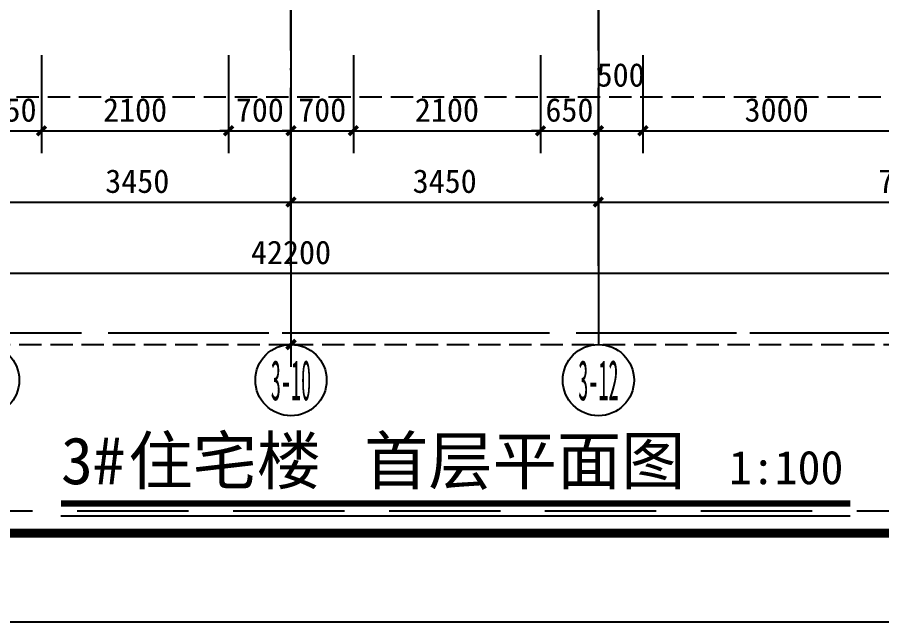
# Model space of a CAD drawing. Extents: x -46233 to 84150, y 109350 to 390860.
# Drawn here: x 25631 to 35332, y 109350 to 116192 of the extents above; entities that cross this region are included whole.
import ezdxf
from ezdxf.enums import TextEntityAlignment as Align
from ezdxf.xclip import XClip

# ---------------------------------------------------------------- set-up
doc = ezdxf.new("R2010")
doc.units = 0
doc.header["$LTSCALE"] = 1000
doc.header["$MEASUREMENT"] = 0
doc.header["$XCLIPFRAME"] = 0
for name, pattern in [('3#-轴线$1$DOTE', [2.42, 2, -0.2, 0.02, -0.2]), ('DASH', [0.35, 0.25, -0.1]), ('道路$0$道路-$0$DASH', [0.35, 0.25, -0.1])]:
    doc.linetypes.add(name, pattern=pattern)
doc.layers.get('Defpoints').update_dxf_attribs({"color": 4, "linetype": 'DASH'})
for name, color, linetype in [('3#-轴号$0$A-ANNO-AXIS-CIRC', 3, 'Continuous'), ('3#-轴号$0$A-ANNO-AXIS-TEXT', 7, 'Continuous'), ('3#-轴号$0$A-ANNO-DIMS', 3, 'Continuous'), ('3#-轴线$1$A-ANNO-DOTE', 10, '3#-轴线$1$DOTE'), ('A-ANNO-DIMS', 3, 'Continuous'), ('A-ANNO-SYMB', 3, 'Continuous'), ('A-ANNO-TEXT', 255, 'Continuous'), ('A1-无手签$0$A-ANNO-TTLB', 7, 'Continuous'), ('AXIS_TEXT', 7, 'Continuous'), ('道路$0$A-road', 40, 'Continuous')]:
    doc.layers.add(name, color=color, linetype=linetype)
doc.styles.add('3#-轴号$0$_TCH_AXIS', font='')
doc.styles.add('3#-轴号$0$_TCH_DIM_T3', font='')
doc.styles.add('_TCH_DIM_T3', font='')
doc.styles.add('COMPLEX', font='COMPLEX')
doc.styles.get("Standard").update_dxf_attribs({"font": ''})
doc.styles.get('3#-轴号$0$_TCH_AXIS').set_extended_font_data('SimSun')
doc.styles.get('3#-轴号$0$_TCH_DIM_T3').set_extended_font_data('SimSun')
doc.styles.get('_TCH_DIM_T3').set_extended_font_data('SimSun')
doc.styles.get('Standard').set_extended_font_data('SimSun')
doc.dimstyles.new('3#-轴号$0$_TCH_ARCH&&100', dxfattribs={"dimtxt": 264.345992, "dimasz": 100, "dimexe": 250, "dimexo": 300, "dimgap": 100, "dimtad": 1, "dimdec": 0, "dimzin": 0, "dimdsep": 46, "dimtxsty": '3#-轴号$0$_TCH_DIM_T3', "dimblk": '3#-轴号$0$_ArchTick', "dimcen": 0.09, "dimclrt": 7, "dimazin": 2, "dimtfac": 1, "dimtdec": 0, "dimtix": 1, "dimtmove": 2, "dimatfit": 3, "dimfxl": 100, "dimtolj": 1, "dimtzin": 0, "dimarcsym": 0})
doc.dimstyles.new('_TCH_ARCH&&100', dxfattribs={"dimtxt": 264.345992, "dimasz": 100, "dimexe": 250, "dimexo": 300, "dimgap": 100, "dimtad": 1, "dimdec": 0, "dimzin": 0, "dimdsep": 46, "dimtxsty": '_TCH_DIM_T3', "dimblk": 'ARCHTICK', "dimcen": 0.09, "dimclrt": 7, "dimazin": 2, "dimtfac": 1, "dimtdec": 0, "dimtix": 1, "dimtmove": 2, "dimatfit": 3, "dimfxl": 100, "dimtolj": 1, "dimtzin": 0, "dimarcsym": 0})

# ---------------------------------------------------------------- blocks, each defined once
blk = doc.blocks.new('3#-轴线')
at = {"layer": '3#-轴线$1$A-ANNO-DOTE'}
for points in [[(20900, -16100), (20900, 5500)], [(24350, -16100), (24350, -3200)]]:
    blk.add_lwpolyline(points, dxfattribs=at)
blk = doc.blocks.new('_AXISO')
blk.add_circle((0, 0), 0.5)
at = {"layer": 'AXIS_TEXT', "style": 'COMPLEX', "width": 1.041667}
blk.add_attdef('A', text='', height=0.56, dxfattribs=at).set_placement((-0.25, -0.28), (0.25, -0.28), align=Align.FIT)
blk = doc.blocks.new('3#-轴号$0$_ArchTick')
at = {"color": 0, "linetype": 'ByBlock', "const_width": 0.4}
blk.add_lwpolyline([(-0.5, -0.5), (0.5, 0.5)], dxfattribs=at)
blk = doc.blocks.new('*D800')
at = {"layer": '3#-轴号$0$A-ANNO-DIMS', "color": 0, "lineweight": -2, "transparency": 16777216}
for p, q in [((17450, -15881.5), (17450, -16631.5)), ((20900, -15881.5), (20900, -16631.5)), ((17450, -16381.5), (20900, -16381.5))]:
    blk.add_line(p, q, dxfattribs=at)
at = {"layer": 'Defpoints', "color": 0, "transparency": 16777216}
for p in [(17450, -15581.5), (20900, -15581.5), (20900, -16381.5)]:
    blk.add_point(p, dxfattribs=at)
at = {"layer": '3#-轴号$0$A-ANNO-DIMS', "color": 0, "lineweight": -2, "transparency": 16777216, "xscale": 100, "yscale": 100, "zscale": 100, "rotation": 180}
blk.add_blockref('3#-轴号$0$_ArchTick', (17450, -16381.5), dxfattribs=at)
at = {"layer": '3#-轴号$0$A-ANNO-DIMS', "color": 0, "lineweight": -2, "transparency": 16777216, "xscale": 100, "yscale": 100, "zscale": 100}
blk.add_blockref('3#-轴号$0$_ArchTick', (20900, -16381.5), dxfattribs=at)
at = {"layer": '3#-轴号$0$A-ANNO-DIMS', "color": 7, "transparency": 16777216, "insert": (19175, -16149.3), "char_height": 264.35, "attachment_point": 5, "style": '3#-轴号$0$_TCH_DIM_T3'}
blk.add_mtext('\\A1;3450', dxfattribs=at)
blk = doc.blocks.new('*D801')
at = {"layer": '3#-轴号$0$A-ANNO-DIMS', "color": 0, "lineweight": -2, "transparency": 16777216}
for p, q in [((20900, -15881.5), (20900, -16631.5)), ((24350, -15881.5), (24350, -16631.5)), ((20900, -16381.5), (24350, -16381.5))]:
    blk.add_line(p, q, dxfattribs=at)
at = {"layer": 'Defpoints', "color": 0, "transparency": 16777216}
for p in [(20900, -15581.5), (24350, -15581.5), (24350, -16381.5)]:
    blk.add_point(p, dxfattribs=at)
at = {"layer": '3#-轴号$0$A-ANNO-DIMS', "color": 0, "lineweight": -2, "transparency": 16777216, "xscale": 100, "yscale": 100, "zscale": 100, "rotation": 180}
blk.add_blockref('3#-轴号$0$_ArchTick', (20900, -16381.5), dxfattribs=at)
at = {"layer": '3#-轴号$0$A-ANNO-DIMS', "color": 0, "lineweight": -2, "transparency": 16777216, "xscale": 100, "yscale": 100, "zscale": 100}
blk.add_blockref('3#-轴号$0$_ArchTick', (24350, -16381.5), dxfattribs=at)
at = {"layer": '3#-轴号$0$A-ANNO-DIMS', "color": 7, "transparency": 16777216, "insert": (22625, -16149.3), "char_height": 264.35, "attachment_point": 5, "style": '3#-轴号$0$_TCH_DIM_T3'}
blk.add_mtext('\\A1;3450', dxfattribs=at)
blk = doc.blocks.new('*D802')
at = {"layer": '3#-轴号$0$A-ANNO-DIMS', "color": 0, "lineweight": -2, "transparency": 16777216}
for p, q in [((24350, -15881.5), (24350, -16631.5)), ((31350, -15881.5), (31350, -16631.5)), ((24350, -16381.5), (31350, -16381.5))]:
    blk.add_line(p, q, dxfattribs=at)
at = {"layer": 'Defpoints', "color": 0, "transparency": 16777216}
for p in [(24350, -15581.5), (31350, -15581.5), (31350, -16381.5)]:
    blk.add_point(p, dxfattribs=at)
at = {"layer": '3#-轴号$0$A-ANNO-DIMS', "color": 0, "lineweight": -2, "transparency": 16777216, "xscale": 100, "yscale": 100, "zscale": 100, "rotation": 180}
blk.add_blockref('3#-轴号$0$_ArchTick', (24350, -16381.5), dxfattribs=at)
at = {"layer": '3#-轴号$0$A-ANNO-DIMS', "color": 0, "lineweight": -2, "transparency": 16777216, "xscale": 100, "yscale": 100, "zscale": 100}
blk.add_blockref('3#-轴号$0$_ArchTick', (31350, -16381.5), dxfattribs=at)
at = {"layer": '3#-轴号$0$A-ANNO-DIMS', "color": 7, "transparency": 16777216, "insert": (27850, -16149.3), "char_height": 264.35, "attachment_point": 5, "style": '3#-轴号$0$_TCH_DIM_T3'}
blk.add_mtext('\\A1;7000', dxfattribs=at)
blk = doc.blocks.new('道路')
at = {"color": 131, "linetype": '道路$0$道路-$0$DASH', "ltscale": 5}
blk.add_lwpolyline([(525342649.4, 299490611), (525342649.4, 299480611), (525300449.8, 299480611), (525300449.8, 299490611)], close=True, dxfattribs=at)
at = {"layer": '道路$0$A-road', "linetype": '道路$0$道路-$0$DASH', "ltscale": 3}
blk.add_line((525306899.6, 299490611), (525342649.4, 299490611), dxfattribs=at)
at = {"layer": '道路$0$A-road', "color": 1, "linetype": '道路$0$道路-$0$DASH', "ltscale": 5}
blk.add_line((525306899.7, 299488611), (525344940.6, 299488610.8), dxfattribs=at)
blk = doc.blocks.new('gtvt')
blk.add_blockref('道路', (-525300649.6, -299507460))
blk = doc.blocks.new('_ArchTick')
at = {"color": 0, "linetype": 'ByBlock', "const_width": 0.4}
blk.add_lwpolyline([(-0.5, -0.5), (0.5, 0.5)], dxfattribs=at)
blk = doc.blocks.new('*D325')
at = {"layer": 'A-ANNO-DIMS', "color": 0, "linetype": 'DASH', "lineweight": -2, "transparency": 16777216}
for p, q in [((28702.7, 113552), (28702.7, 112268.5)), ((49602.7, 113552), (49602.7, 112268.5)), ((28702.7, 112518.5), (49602.7, 112518.5))]:
    blk.add_line(p, q, dxfattribs=at)
at = {"layer": 'Defpoints', "color": 0, "linetype": 'DASH', "transparency": 16777216}
for p in [(28702.7, 113852), (49602.7, 113852), (49602.7, 112518.5)]:
    blk.add_point(p, dxfattribs=at)
at = {"layer": 'A-ANNO-DIMS', "color": 0, "linetype": 'DASH', "lineweight": -2, "transparency": 16777216, "xscale": 100, "yscale": 100, "zscale": 100, "rotation": 180}
blk.add_blockref('_ArchTick', (28702.7, 112518.5), dxfattribs=at)
at = {"layer": 'A-ANNO-DIMS', "color": 0, "linetype": 'DASH', "lineweight": -2, "transparency": 16777216, "xscale": 100, "yscale": 100, "zscale": 100}
blk.add_blockref('_ArchTick', (49602.7, 112518.5), dxfattribs=at)
at = {"layer": 'A-ANNO-DIMS', "color": 7, "linetype": 'DASH', "transparency": 16777216, "insert": (39152.7, 112792.7), "char_height": 264.35, "attachment_point": 5, "style": '_TCH_DIM_T3'}
blk.add_mtext('\\A1;一单元', dxfattribs=at)
blk = doc.blocks.new('*D326')
at = {"layer": 'A-ANNO-DIMS', "color": 0, "linetype": 'DASH', "lineweight": -2, "transparency": 16777216}
for p, q in [((7802.7, 113552), (7802.7, 112268.5)), ((28702.7, 113552), (28702.7, 112268.5)), ((7802.7, 112518.5), (28702.7, 112518.5))]:
    blk.add_line(p, q, dxfattribs=at)
at = {"layer": 'Defpoints', "color": 0, "linetype": 'DASH', "transparency": 16777216}
for p in [(7802.7, 113852), (28702.7, 113852), (28702.7, 112518.5)]:
    blk.add_point(p, dxfattribs=at)
at = {"layer": 'A-ANNO-DIMS', "color": 0, "linetype": 'DASH', "lineweight": -2, "transparency": 16777216, "xscale": 100, "yscale": 100, "zscale": 100, "rotation": 180}
blk.add_blockref('_ArchTick', (7802.7, 112518.5), dxfattribs=at)
at = {"layer": 'A-ANNO-DIMS', "color": 0, "linetype": 'DASH', "lineweight": -2, "transparency": 16777216, "xscale": 100, "yscale": 100, "zscale": 100}
blk.add_blockref('_ArchTick', (28702.7, 112518.5), dxfattribs=at)
at = {"layer": 'A-ANNO-DIMS', "color": 7, "linetype": 'DASH', "transparency": 16777216, "insert": (18252.7, 112792.7), "char_height": 264.35, "attachment_point": 5, "style": '_TCH_DIM_T3'}
blk.add_mtext('\\A1;二单元', dxfattribs=at)
blk = doc.blocks.new('*D760')
at = {"layer": 'A-ANNO-DIMS', "color": 0, "lineweight": -2, "transparency": 16777216}
for p, q in [((7602.8, 115765.5), (7602.8, 113068.5)), ((49802.7, 115765.5), (49802.7, 113068.5)), ((7602.8, 113318.5), (49802.7, 113318.5))]:
    blk.add_line(p, q, dxfattribs=at)
at = {"layer": 'Defpoints', "color": 0, "transparency": 16777216}
for p in [(7602.8, 116065.5), (49802.7, 116065.5), (49802.7, 113318.5)]:
    blk.add_point(p, dxfattribs=at)
at = {"layer": 'A-ANNO-DIMS', "color": 0, "lineweight": -2, "transparency": 16777216, "xscale": 100, "yscale": 100, "zscale": 100, "rotation": 180}
blk.add_blockref('_ArchTick', (7602.8, 113318.5), dxfattribs=at)
at = {"layer": 'A-ANNO-DIMS', "color": 0, "lineweight": -2, "transparency": 16777216, "xscale": 100, "yscale": 100, "zscale": 100}
blk.add_blockref('_ArchTick', (49802.7, 113318.5), dxfattribs=at)
at = {"layer": 'A-ANNO-DIMS', "color": 7, "transparency": 16777216, "insert": (28702.8, 113550.7), "char_height": 264.35, "attachment_point": 5, "style": '_TCH_DIM_T3'}
blk.add_mtext('\\A1;42200', dxfattribs=at)
blk = doc.blocks.new('*D774')
at = {"layer": 'A-ANNO-DIMS', "color": 0, "lineweight": -2, "transparency": 16777216}
for p, q in [((25252.7, 115765.5), (25252.7, 114668.5)), ((25902.7, 115765.5), (25902.7, 114668.5)), ((25252.7, 114918.5), (25152.7, 114918.5)), ((25252.7, 114918.5), (25902.7, 114918.5)), ((25902.7, 114918.5), (26002.7, 114918.5))]:
    blk.add_line(p, q, dxfattribs=at)
at = {"layer": 'Defpoints', "color": 0, "transparency": 16777216}
for p in [(25252.7, 116065.5), (25902.7, 116065.5), (25902.7, 114918.5)]:
    blk.add_point(p, dxfattribs=at)
at = {"layer": 'A-ANNO-DIMS', "color": 0, "lineweight": -2, "transparency": 16777216, "xscale": 100, "yscale": 100, "zscale": 100}
blk.add_blockref('_ArchTick', (25252.7, 114918.5), dxfattribs=at)
at = {"layer": 'A-ANNO-DIMS', "color": 0, "lineweight": -2, "transparency": 16777216, "xscale": 100, "yscale": 100, "zscale": 100, "rotation": 180}
blk.add_blockref('_ArchTick', (25902.7, 114918.5), dxfattribs=at)
at = {"layer": 'A-ANNO-DIMS', "color": 7, "transparency": 16777216, "insert": (25577.7, 115150.7), "char_height": 264.35, "attachment_point": 5, "style": '_TCH_DIM_T3'}
blk.add_mtext('\\A1;650', dxfattribs=at)
blk = doc.blocks.new('*D775')
at = {"layer": 'A-ANNO-DIMS', "color": 0, "lineweight": -2, "transparency": 16777216}
for p, q in [((25902.7, 115765.5), (25902.7, 114668.5)), ((28002.7, 115765.5), (28002.7, 114668.5)), ((25902.7, 114918.5), (28002.7, 114918.5))]:
    blk.add_line(p, q, dxfattribs=at)
at = {"layer": 'Defpoints', "color": 0, "transparency": 16777216}
for p in [(25902.7, 116065.5), (28002.7, 116065.5), (28002.7, 114918.5)]:
    blk.add_point(p, dxfattribs=at)
at = {"layer": 'A-ANNO-DIMS', "color": 0, "lineweight": -2, "transparency": 16777216, "xscale": 100, "yscale": 100, "zscale": 100, "rotation": 180}
blk.add_blockref('_ArchTick', (25902.7, 114918.5), dxfattribs=at)
at = {"layer": 'A-ANNO-DIMS', "color": 0, "lineweight": -2, "transparency": 16777216, "xscale": 100, "yscale": 100, "zscale": 100}
blk.add_blockref('_ArchTick', (28002.7, 114918.5), dxfattribs=at)
at = {"layer": 'A-ANNO-DIMS', "color": 7, "transparency": 16777216, "insert": (26952.7, 115150.7), "char_height": 264.35, "attachment_point": 5, "style": '_TCH_DIM_T3'}
blk.add_mtext('\\A1;2100', dxfattribs=at)
blk = doc.blocks.new('*D776')
at = {"layer": 'A-ANNO-DIMS', "color": 0, "lineweight": -2, "transparency": 16777216}
for p, q in [((28002.7, 115765.5), (28002.7, 114668.5)), ((28702.7, 115765.5), (28702.7, 114668.5)), ((28002.7, 114918.5), (27902.7, 114918.5)), ((28002.7, 114918.5), (28702.7, 114918.5)), ((28702.7, 114918.5), (28802.7, 114918.5))]:
    blk.add_line(p, q, dxfattribs=at)
at = {"layer": 'Defpoints', "color": 0, "transparency": 16777216}
for p in [(28002.7, 116065.5), (28702.7, 116065.5), (28702.7, 114918.5)]:
    blk.add_point(p, dxfattribs=at)
at = {"layer": 'A-ANNO-DIMS', "color": 0, "lineweight": -2, "transparency": 16777216, "xscale": 100, "yscale": 100, "zscale": 100}
blk.add_blockref('_ArchTick', (28002.7, 114918.5), dxfattribs=at)
at = {"layer": 'A-ANNO-DIMS', "color": 0, "lineweight": -2, "transparency": 16777216, "xscale": 100, "yscale": 100, "zscale": 100, "rotation": 180}
blk.add_blockref('_ArchTick', (28702.7, 114918.5), dxfattribs=at)
at = {"layer": 'A-ANNO-DIMS', "color": 7, "transparency": 16777216, "insert": (28352.7, 115150.7), "char_height": 264.35, "attachment_point": 5, "style": '_TCH_DIM_T3'}
blk.add_mtext('\\A1;700', dxfattribs=at)
blk = doc.blocks.new('*D777')
at = {"layer": 'A-ANNO-DIMS', "color": 0, "lineweight": -2, "transparency": 16777216}
for p, q in [((28702.7, 115765.5), (28702.7, 114668.5)), ((29402.7, 115765.5), (29402.7, 114668.5)), ((28702.7, 114918.5), (28602.7, 114918.5)), ((28702.7, 114918.5), (29402.7, 114918.5)), ((29402.7, 114918.5), (29502.7, 114918.5))]:
    blk.add_line(p, q, dxfattribs=at)
at = {"layer": 'Defpoints', "color": 0, "transparency": 16777216}
for p in [(28702.7, 116065.5), (29402.7, 116065.5), (29402.7, 114918.5)]:
    blk.add_point(p, dxfattribs=at)
at = {"layer": 'A-ANNO-DIMS', "color": 0, "lineweight": -2, "transparency": 16777216, "xscale": 100, "yscale": 100, "zscale": 100}
blk.add_blockref('_ArchTick', (28702.7, 114918.5), dxfattribs=at)
at = {"layer": 'A-ANNO-DIMS', "color": 0, "lineweight": -2, "transparency": 16777216, "xscale": 100, "yscale": 100, "zscale": 100, "rotation": 180}
blk.add_blockref('_ArchTick', (29402.7, 114918.5), dxfattribs=at)
at = {"layer": 'A-ANNO-DIMS', "color": 7, "transparency": 16777216, "insert": (29052.7, 115150.7), "char_height": 264.35, "attachment_point": 5, "style": '_TCH_DIM_T3'}
blk.add_mtext('\\A1;700', dxfattribs=at)
blk = doc.blocks.new('*D778')
at = {"layer": 'A-ANNO-DIMS', "color": 0, "lineweight": -2, "transparency": 16777216}
for p, q in [((29402.7, 115765.5), (29402.7, 114668.5)), ((31502.7, 115765.5), (31502.7, 114668.5)), ((29402.7, 114918.5), (31502.7, 114918.5))]:
    blk.add_line(p, q, dxfattribs=at)
at = {"layer": 'Defpoints', "color": 0, "transparency": 16777216}
for p in [(29402.7, 116065.5), (31502.7, 116065.5), (31502.7, 114918.5)]:
    blk.add_point(p, dxfattribs=at)
at = {"layer": 'A-ANNO-DIMS', "color": 0, "lineweight": -2, "transparency": 16777216, "xscale": 100, "yscale": 100, "zscale": 100, "rotation": 180}
blk.add_blockref('_ArchTick', (29402.7, 114918.5), dxfattribs=at)
at = {"layer": 'A-ANNO-DIMS', "color": 0, "lineweight": -2, "transparency": 16777216, "xscale": 100, "yscale": 100, "zscale": 100}
blk.add_blockref('_ArchTick', (31502.7, 114918.5), dxfattribs=at)
at = {"layer": 'A-ANNO-DIMS', "color": 7, "transparency": 16777216, "insert": (30452.7, 115150.7), "char_height": 264.35, "attachment_point": 5, "style": '_TCH_DIM_T3'}
blk.add_mtext('\\A1;2100', dxfattribs=at)
blk = doc.blocks.new('*D779')
at = {"layer": 'A-ANNO-DIMS', "color": 0, "lineweight": -2, "transparency": 16777216}
for p, q in [((31502.7, 115765.5), (31502.7, 114668.5)), ((32152.7, 115765.5), (32152.7, 114668.5)), ((31502.7, 114918.5), (31402.7, 114918.5)), ((31502.7, 114918.5), (32152.7, 114918.5)), ((32152.7, 114918.5), (32252.7, 114918.5))]:
    blk.add_line(p, q, dxfattribs=at)
at = {"layer": 'Defpoints', "color": 0, "transparency": 16777216}
for p in [(31502.7, 116065.5), (32152.7, 116065.5), (32152.7, 114918.5)]:
    blk.add_point(p, dxfattribs=at)
at = {"layer": 'A-ANNO-DIMS', "color": 0, "lineweight": -2, "transparency": 16777216, "xscale": 100, "yscale": 100, "zscale": 100}
blk.add_blockref('_ArchTick', (31502.7, 114918.5), dxfattribs=at)
at = {"layer": 'A-ANNO-DIMS', "color": 0, "lineweight": -2, "transparency": 16777216, "xscale": 100, "yscale": 100, "zscale": 100, "rotation": 180}
blk.add_blockref('_ArchTick', (32152.7, 114918.5), dxfattribs=at)
at = {"layer": 'A-ANNO-DIMS', "color": 7, "transparency": 16777216, "insert": (31827.7, 115150.7), "char_height": 264.35, "attachment_point": 5, "style": '_TCH_DIM_T3'}
blk.add_mtext('\\A1;650', dxfattribs=at)
blk = doc.blocks.new('*D780')
at = {"layer": 'A-ANNO-DIMS', "color": 0, "lineweight": -2, "transparency": 16777216}
for p, q in [((32152.7, 115765.5), (32152.7, 114668.5)), ((32652.7, 115765.5), (32652.7, 114668.5)), ((32152.7, 114918.5), (32652.7, 114918.5))]:
    blk.add_line(p, q, dxfattribs=at)
at = {"layer": 'Defpoints', "color": 0, "transparency": 16777216}
for p in [(32152.7, 116065.5), (32652.7, 116065.5), (32652.7, 114918.5)]:
    blk.add_point(p, dxfattribs=at)
at = {"layer": 'A-ANNO-DIMS', "color": 0, "lineweight": -2, "transparency": 16777216, "xscale": 100, "yscale": 100, "zscale": 100, "rotation": 180}
blk.add_blockref('_ArchTick', (32152.7, 114918.5), dxfattribs=at)
at = {"layer": 'A-ANNO-DIMS', "color": 0, "lineweight": -2, "transparency": 16777216, "xscale": 100, "yscale": 100, "zscale": 100}
blk.add_blockref('_ArchTick', (32652.7, 114918.5), dxfattribs=at)
at = {"layer": 'A-ANNO-DIMS', "color": 7, "transparency": 16777216, "insert": (32402.7, 115543.5), "char_height": 264.35, "attachment_point": 5, "style": '_TCH_DIM_T3'}
blk.add_mtext('\\A1;500', dxfattribs=at)
blk = doc.blocks.new('*D781')
at = {"layer": 'A-ANNO-DIMS', "color": 0, "lineweight": -2, "transparency": 16777216}
for p, q in [((32652.7, 115765.5), (32652.7, 114668.5)), ((35652.7, 115765.5), (35652.7, 114668.5)), ((32652.7, 114918.5), (35652.7, 114918.5))]:
    blk.add_line(p, q, dxfattribs=at)
at = {"layer": 'Defpoints', "color": 0, "transparency": 16777216}
for p in [(32652.7, 116065.5), (35652.7, 116065.5), (35652.7, 114918.5)]:
    blk.add_point(p, dxfattribs=at)
at = {"layer": 'A-ANNO-DIMS', "color": 0, "lineweight": -2, "transparency": 16777216, "xscale": 100, "yscale": 100, "zscale": 100, "rotation": 180}
blk.add_blockref('_ArchTick', (32652.7, 114918.5), dxfattribs=at)
at = {"layer": 'A-ANNO-DIMS', "color": 0, "lineweight": -2, "transparency": 16777216, "xscale": 100, "yscale": 100, "zscale": 100}
blk.add_blockref('_ArchTick', (35652.7, 114918.5), dxfattribs=at)
at = {"layer": 'A-ANNO-DIMS', "color": 7, "transparency": 16777216, "insert": (34152.7, 115150.7), "char_height": 264.35, "attachment_point": 5, "style": '_TCH_DIM_T3'}
blk.add_mtext('\\A1;3000', dxfattribs=at)
blk = doc.blocks.new('3#-轴号')
at = {"layer": '3#-轴号$0$A-ANNO-AXIS-CIRC'}
for p, q in [((20900, -13981.5), (20900, -17981.5)), ((24350, -13981.5), (24350, -17981.5))]:
    blk.add_line(p, q, dxfattribs=at)
at = {"layer": 'Defpoints'}
blk.add_lwpolyline([(-2360.1, 4492.7), (44213.5, 4492.7), (44213.5, -15203.4), (-2360.1, -15203.4)], close=True, dxfattribs=at)
at = {"layer": '3#-轴号$0$A-ANNO-AXIS-CIRC'}
ref = blk.add_blockref('_AXISO', (17450, -18381.5), dxfattribs=dict(at, xscale=800, yscale=800, zscale=800))
ref.add_attrib('A', '3-8', dxfattribs={"layer": '3#-轴号$0$A-ANNO-AXIS-TEXT', "height": 452.55, "style": '3#-轴号$0$_TCH_AXIS', "width": 0.466146}).set_placement((17223.7, -18607.8), (17676.3, -18607.8), align=Align.FIT)
ref = blk.add_blockref('_AXISO', (20900, -18381.5), dxfattribs=dict(at, xscale=800, yscale=800, zscale=800))
ref.add_attrib('A', '3-10', dxfattribs={"layer": '3#-轴号$0$A-ANNO-AXIS-TEXT', "height": 452.55, "style": '3#-轴号$0$_TCH_AXIS', "width": 0.349609}).set_placement((20673.7, -18607.8), (21126.3, -18607.8), align=Align.FIT)
ref = blk.add_blockref('_AXISO', (24350, -18381.5), dxfattribs=dict(at, xscale=800, yscale=800, zscale=800))
ref.add_attrib('A', '3-12', dxfattribs={"layer": '3#-轴号$0$A-ANNO-AXIS-TEXT', "height": 452.55, "style": '3#-轴号$0$_TCH_AXIS', "width": 0.349609}).set_placement((24123.7, -18607.8), (24576.3, -18607.8), align=Align.FIT)
at = {"layer": '3#-轴号$0$A-ANNO-DIMS'}
for p1, p2, picture, middle in [((17450, -15581.5), (20900, -15581.5), '*D800', (19175, -16149.3)), ((20900, -15581.5), (24350, -15581.5), '*D801', (22625, -16149.3)), ((24350, -15581.5), (31350, -15581.5), '*D802', (27850, -16149.3))]:
    dim = blk.add_aligned_dim(p1=p1, p2=p2, distance=-800, dimstyle='3#-轴号$0$_TCH_ARCH&&100', dxfattribs=at)
    dim.commit()
    dim.dimension.update_dxf_attribs({"geometry": picture, "text_midpoint": middle})

msp = doc.modelspace()

# ---------------------------------------------------------------- linework, layer by layer
at = {"layer": 'A-ANNO-SYMB', "const_width": 70}
msp.add_lwpolyline([(26120.8, 110733.2), (34979.2, 110733.2)], dxfattribs=at)
at = {"layer": 'A-ANNO-SYMB'}
msp.add_lwpolyline([(26120.8, 110593.2), (34979.2, 110593.2)], dxfattribs=at)
at = {"layer": 'A1-无手签$0$A-ANNO-TTLB'}
msp.add_lwpolyline([(0, 109400), (0, 168800), (84100, 168800), (84100, 109400)], close=True, dxfattribs=at)
at = {"layer": 'A1-无手签$0$A-ANNO-TTLB', "const_width": 100}
msp.add_lwpolyline([(2500, 110400), (83100, 110400), (83100, 167800), (2500, 167800)], close=True, dxfattribs=at)

# ---------------------------------------------------------------- block references
ref = msp.add_blockref('gtvt', (7802.7, 129500))
XClip(ref).set_block_clipping_path([(-5302.6810596018, -19100.0000000173), (50797.3189403982, 9599.9999999827)])
ref = msp.add_blockref('3#-轴号', (7802.7, 130500))
XClip(ref).set_block_clipping_path([(-5302.6810596571, -20379.8573044643), (42220.375390127, 8320.1426955357)])
msp.add_blockref('3#-轴线', (7802.7, 129500))

# ---------------------------------------------------------------- texts
at = {"layer": 'A-ANNO-TEXT', "color": 7}
for s, height, p in [('3#', 528.69, (26120.8, 110950)), ('住宅楼', 528.69, (26876.9, 110950)), ('首层平面图', 528.69, (29523.3, 110950)), ('1:100', 377.64, (33617.6, 110950))]:
    msp.add_text(s, height=height, dxfattribs=at).set_placement(p)

# ---------------------------------------------------------------- dimensions: what is measured, and where the dimension line sits
at = {"layer": 'A-ANNO-DIMS'}
for p1, p2, distance, picture, middle in [((7602.8, 116065.5), (49802.7, 116065.5), -2747, '*D760', (28702.8, 113550.7)), ((25252.7, 116065.5), (25902.7, 116065.5), -1147, '*D774', (25577.7, 115150.7)), ((25902.7, 116065.5), (28002.7, 116065.5), -1147, '*D775', (26952.7, 115150.7)), ((28002.7, 116065.5), (28702.7, 116065.5), -1147, '*D776', (28352.7, 115150.7)), ((28702.7, 116065.5), (29402.7, 116065.5), -1147, '*D777', (29052.7, 115150.7)), ((29402.7, 116065.5), (31502.7, 116065.5), -1147, '*D778', (30452.7, 115150.7)), ((31502.7, 116065.5), (32152.7, 116065.5), -1147, '*D779', (31827.7, 115150.7)), ((32652.7, 116065.5), (35652.7, 116065.5), -1147, '*D781', (34152.7, 115150.7))]:
    dim = msp.add_aligned_dim(p1=p1, p2=p2, distance=distance, dimstyle='_TCH_ARCH&&100', dxfattribs=at)
    dim.commit()
    dim.dimension.update_dxf_attribs({"geometry": picture, "text_midpoint": middle})
dim = msp.add_linear_dim(base=(32652.7, 114918.5), p1=(32152.7, 116065.5), p2=(32652.7, 116065.5), angle=0, dimstyle='_TCH_ARCH&&100', dxfattribs=at)
dim.commit()
dim.dimension.update_dxf_attribs({"geometry": '*D780', "text_midpoint": (32402.7, 115543.5), "dimtype": 129})
at = {"layer": 'A-ANNO-DIMS', "linetype": 'DASH'}
for p1, p2, text, picture, middle in [((7802.7, 113852), (28702.7, 113852), '二单元', '*D326', (18252.7, 112792.7)), ((28702.7, 113852), (49602.7, 113852), '一单元', '*D325', (39152.7, 112792.7))]:
    dim = msp.add_aligned_dim(p1=p1, p2=p2, distance=-1333.5, text=text, dimstyle='_TCH_ARCH&&100', dxfattribs=at)
    dim.commit()
    dim.dimension.update_dxf_attribs({"geometry": picture, "text_midpoint": middle})

doc.saveas('drawing.dxf')
